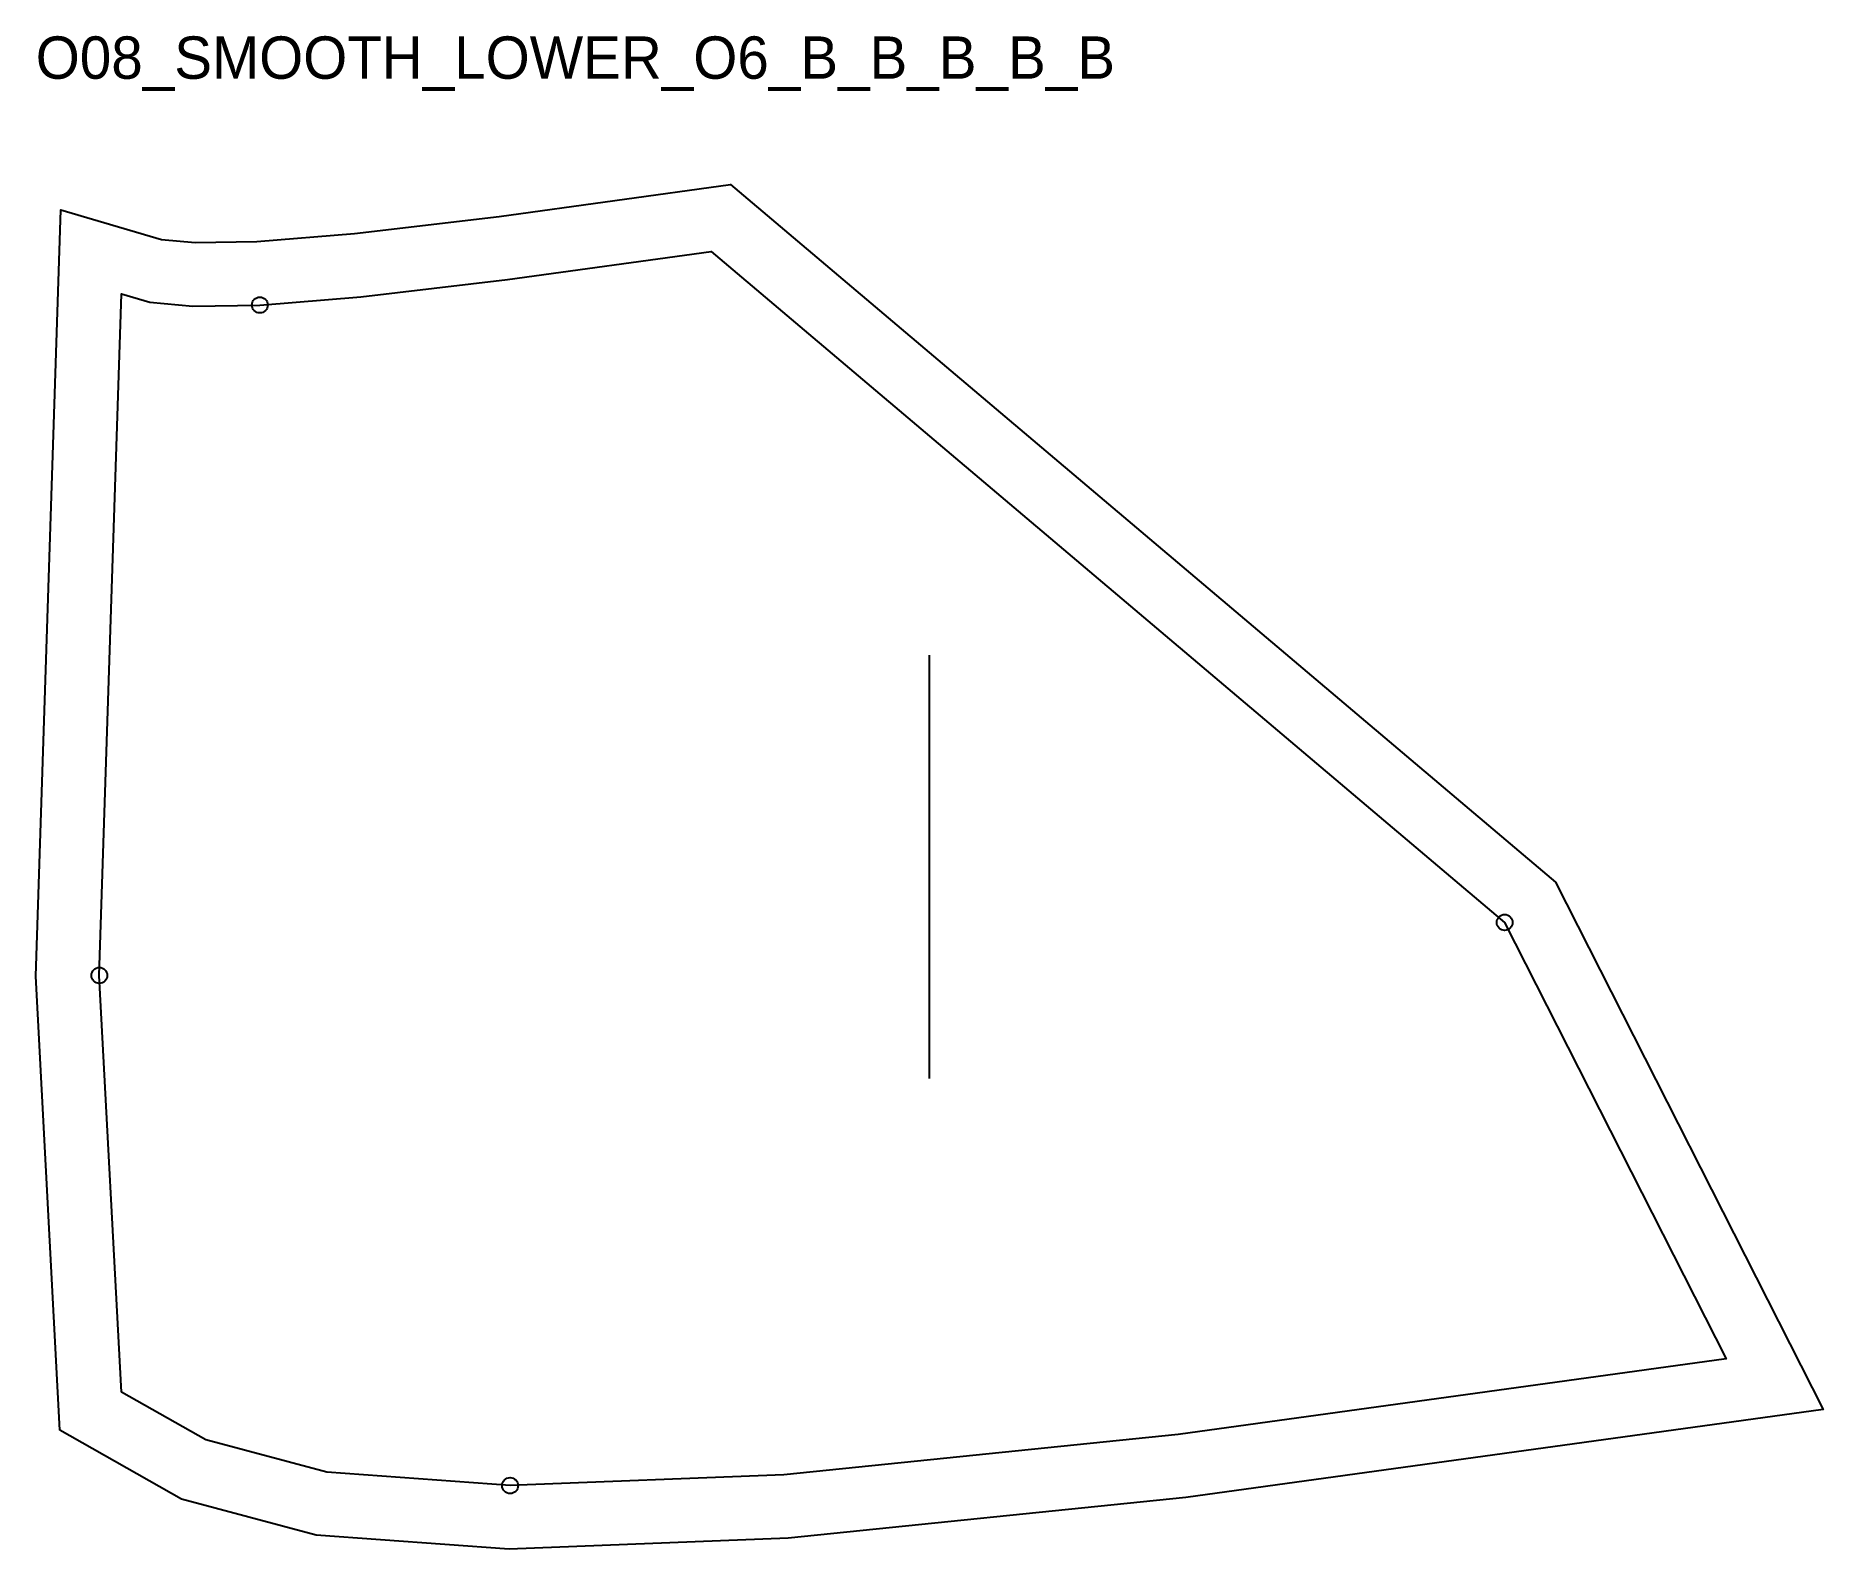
# Model space of a CAD drawing. Header units: millimetres. Extents: x -16 to 322, y -30 to 256.
import ezdxf

# ---------------------------------------------------------------- set-up
doc = ezdxf.new("R2010")
doc.units = ezdxf.units.MM
for name, color, linetype in [('CUT', 1, 'Continuous'), ('GRAIN', 3, 'Continuous'), ('ID', 7, 'Continuous'), ('NOTCH', 2, 'Continuous'), ('SEAM', 5, 'Continuous')]:
    doc.layers.add(name, color=color, linetype=linetype)

msp = doc.modelspace()

# ---------------------------------------------------------------- linework, layer by layer
at = {"layer": 'CUT'}
msp.add_lwpolyline([(-11.63, -7.2), (-16.2, 78.6), (-11.49, 223.32), (7.58, 217.73), (13.93, 217.17), (25.57, 217.35), (44.05, 218.85), (71.39, 222.11), (115.1, 228.1), (270.96, 96.33), (321.57, -3.26), (201.13, -19.91), (125.97, -27.61), (73.23, -29.67), (36.79, -27.02), (11.33, -20.2), (-11.63, -7.2)], close=True, dxfattribs=at)
at = {"layer": 'GRAIN'}
msp.add_line((152.68, 59.22), (152.68, 139.22), dxfattribs=at)
at = {"layer": 'NOTCH'}
for centre in [(26.15, 205.36), (261.36, 88.73), (-4.19, 78.72), (73.43, -17.65)]:
    msp.add_circle(centre, 1.5, dxfattribs=at)
at = {"layer": 'SEAM'}
msp.add_lwpolyline([(0, 0), (-4.19, 78.72), (0, 207.45), (5.34, 205.88), (13.49, 205.16), (26.15, 205.36), (45.25, 206.91), (72.92, 210.2), (111.44, 215.49), (261.36, 88.73), (303.24, 6.32), (199.7, -8), (125.13, -15.63), (73.43, -17.65), (38.8, -15.14), (15.91, -9.01)], close=True, dxfattribs=at)

# ---------------------------------------------------------------- texts
at = {"layer": 'ID'}
msp.add_text('O08_SMOOTH_LOWER_O6_B_B_B_B_B', height=8, dxfattribs=at).set_placement((-16.2, 248.1))

doc.saveas('drawing.dxf')
